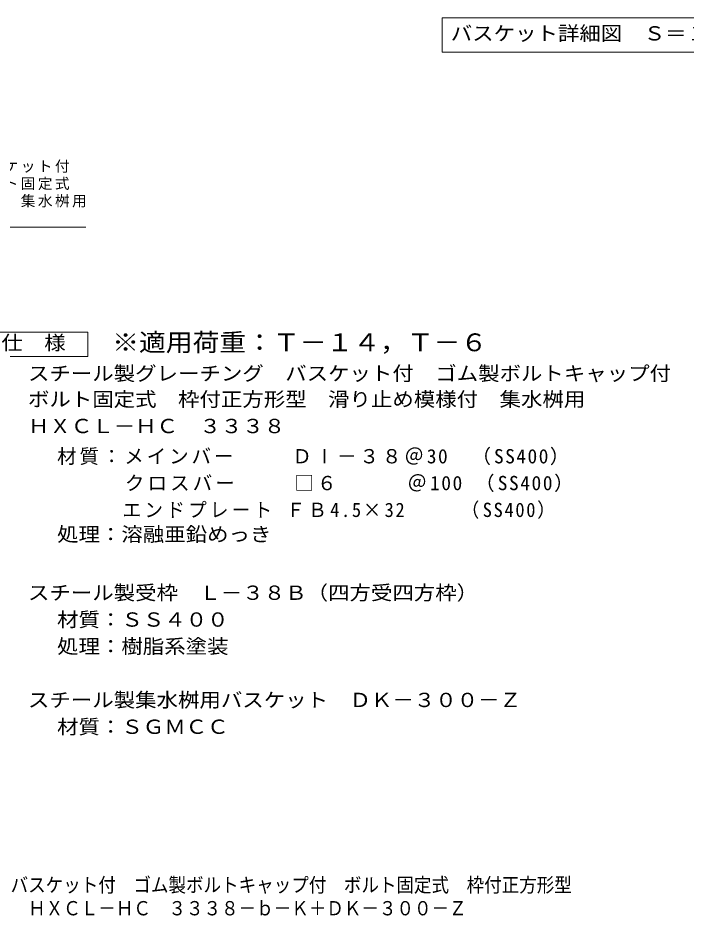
# Model space of a CAD drawing. Units: millimetres at full size, sheet at 1:4, with parts at other scales. Extents: x -1070 to 1072, y -788 to 718.
# Drawn here: x -25 to 523, y -788 to -50 of the extents above; entities that cross this region are included whole.
import ezdxf
from ezdxf.enums import TextEntityAlignment as Align

# ---------------------------------------------------------------- set-up
doc = ezdxf.new("R2010")
doc.units = ezdxf.units.MM
doc.header["$LTSCALE"] = 4
doc.layers.add('4-5', color=7, linetype='Continuous', lineweight=9)
doc.layers.add('D-5', color=7, linetype='Continuous', lineweight=9)
doc.layers.add('F-0_F-0ﾚｲﾔ', color=2, linetype='Continuous')
doc.layers.add('F-F_F-Fﾚｲﾔ', color=2, linetype='Continuous')
doc.styles.add('ＭＳ ゴシック', font='')
doc.styles.get('ＭＳ ゴシック').set_extended_font_data('MS Gothic')

msp = doc.modelspace()

# ---------------------------------------------------------------- linework, layer by layer
at = {"layer": '4-5'}
for p, q in [((323.206, -50), (323.206, -78)), ((323.206, -50), (587.206, -50)), ((323.206, -78), (587.206, -78))]:
    msp.add_line(p, q, dxfattribs=at)
at = {"layer": 'D-5'}
msp.add_line((-233.476, -221.599), (30.524, -221.599), dxfattribs=at)
at = {"layer": 'D-5', "color": 2}
for p, q in [((-57.775, -307.934), (32.224, -307.934)), ((32.224, -307.934), (32.224, -327.934)), ((32.224, -327.934), (-57.775, -327.934))]:
    msp.add_line(p, q, dxfattribs=at)

# ---------------------------------------------------------------- texts
at = {"layer": '4-5', "color": 2, "style": 'ＭＳ ゴシック', "width": 1.1}
msp.add_text('バスケット詳細図\u3000Ｓ＝１：４', height=11.73, dxfattribs=at).set_placement((330.206, -72), align=Align.BOTTOM_LEFT)
at = {"layer": 'D-5', "color": 2, "style": 'ＭＳ ゴシック', "width": 1.1}
for s, p in [('仕\u3000様', (-38.776, -325.933)), ('スチール製グレーチング\u3000バスケット付\u3000ゴム製ボルトキャップ付', (-16.94, -351.102)), ('ボルト固定式\u3000枠付正方形型\u3000滑り止め模様付\u3000集水桝用', (-16.94, -372.279)), ('ＨＸＣＬ－ＨＣ\u3000３３３８', (-16.94, -394.279)), ('処理：溶融亜鉛めっき', (6.945, -483.102)), ('スチール製受枠\u3000Ｌ－３８Ｂ（四方受四方枠）', (-16.94, -531.102)), ('材質：ＳＳ４００', (6.945, -553.102)), ('処理：樹脂系塗装', (6.945, -575.102)), ('スチール製集水桝用バスケット\u3000ＤＫ－３００－Ｚ', (-16.94, -619.102)), ('材質：ＳＧＭＣＣ', (6.945, -641.102))]:
    msp.add_text(s, height=11.73, dxfattribs=at).set_placement(p, align=Align.BOTTOM_LEFT)
at = {"layer": 'D-5', "color": 3, "style": 'ＭＳ ゴシック', "width": 1.1}
msp.add_text('※適用荷重：Ｔ－１４，Ｔ－６', height=14.66, dxfattribs=at).set_placement((52.224, -327.934), align=Align.BOTTOM_LEFT)
at = {"layer": 'D-5', "char_height": 8.798, "attachment_point": 7, "style": 'ＭＳ ゴシック'}
for s, insert in [('\\T1.17;スチール製グレーチング\u3000バスケット付', (-233.476, -177.073)), ('\\T1.17;ゴム製ボルトキャップ付\u3000ボルト固定式', (-233.476, -191.304)), ('\\T1.17;枠付正方形型\u3000滑り止め模様付\u3000集水桝用', (-233.476, -205.535))]:
    msp.add_mtext(s, dxfattribs=dict(at, insert=insert))
at = {"layer": 'D-5', "color": 2, "char_height": 11.73, "attachment_point": 7, "style": 'ＭＳ ゴシック'}
for s, insert in [('\\T1.15;材質：メインバー\u3000\u3000\\~ＤⅠ－３８＠30\u3000（SS400）', (6.946, -417.102)), ('\\T1.16;\u3000\u3000\u3000クロスバー\u3000\u3000\\~□６\u3000\u3000\u3000＠100\\~（SS400）', (6.946, -439.102)), ('\\T1.18;\\W0.95;\u3000\u3000\u3000エンドプレート\\~ＦＢ4.5×32\\~\\~\\~\\~\\~（SS400）', (6.946, -461.102))]:
    msp.add_mtext(s, dxfattribs=dict(at, insert=insert))
at = {"layer": 'F-0_F-0ﾚｲﾔ', "style": 'ＭＳ ゴシック', "width": 0.9}
msp.add_text('滑り止め模様付\u3000集水桝用\u3000ＨＸＣＬ－ＨＣ\u3000３３３８－ｂ－Ｋ＋ＤＫ－３００－Ｚ', height=11.73, dxfattribs=at).set_placement((-203.979, -790.039), align=Align.BOTTOM_LEFT)
at = {"layer": 'F-F_F-Fﾚｲﾔ', "style": 'ＭＳ ゴシック', "width": 0.9}
msp.add_text('スチール製グレーチング\u3000バスケット付\u3000ゴム製ボルトキャップ付\u3000ボルト固定式\u3000枠付正方形型', height=11.73, dxfattribs=at).set_placement((-203.979, -770.922), align=Align.BOTTOM_LEFT)

doc.saveas('drawing.dxf')
